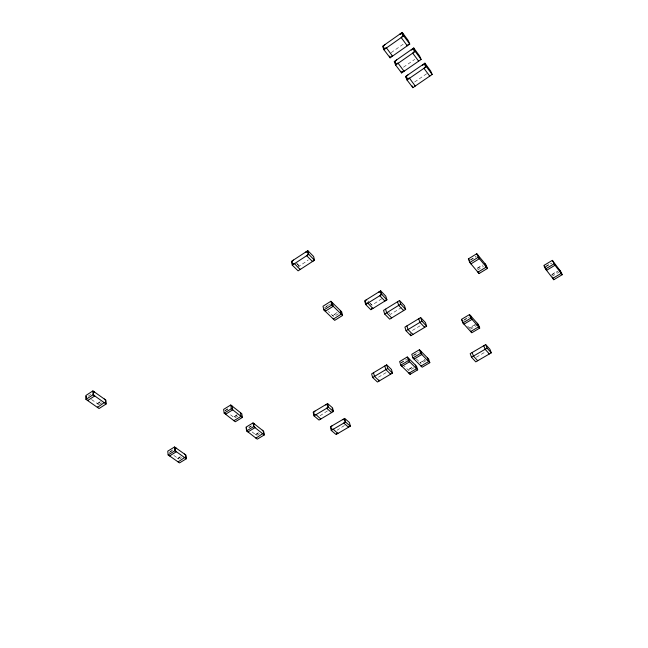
<?xml version="1.0" encoding="UTF-8"?>
<svg xmlns="http://www.w3.org/2000/svg" width="648" height="648" viewBox="0 0 648 648"><rect width="100%" height="100%" fill="white"/><g stroke="black" fill="none" stroke-linecap="round" stroke-linejoin="round"><path stroke-width="0.49" stroke-dasharray="3.24 2.43" d="M391.165 52.642L404.206 43.497M403.453 67.222L414.76 59.381M414.631 81.996L426.643 73.759M88.258 396.179L91.4 394.122M297.837 267.219L308.278 259.961M100.375 401.533L97.249 403.558L98.48 404.838M97.265 403.988L100.4 401.954M99.257 404.328L101.606 402.813M325.92 306.577L330.666 303.58M324.437 307.986L330.772 303.993M337.146 312.433L332.529 315.803L337.252 312.838M338.483 313.729L333.761 316.678L328.374 311.486M369.959 303.288L371.895 305.265L382.919 297.934M225.002 410.484L229.756 407.552M225.067 410.897L229.821 407.965M470.375 259.791L476.256 256.163M470.529 260.188L475.575 257.078M401.63 307.476L390.55 314.288L390.671 314.693M170.035 451.64L173.437 449.55M169.225 452.579L173.478 449.963M237.257 414.558L233.385 417.385L237.33 414.971M477.325 268.094L482.339 265.024M477.479 268.491L482.501 265.421M237.84 416.113L234.689 418.041L229.538 414.023M477.641 269.973L483.481 266.401M180.241 456.613L177.746 458.573L178.799 459.319L181.643 457.61M177.746 458.573L180.29 457.026M248.905 427.267L251.246 425.841M248.97 427.68L251.319 426.254M420.082 325.798L411.666 330.893L411.796 331.29M258.422 432.556L255.385 434.832L256.365 435.61L260.512 433.115M255.385 434.832L259.273 432.5M545.77 266.288L550.832 263.258M545.956 266.676L551.861 263.137M464.268 319.618L469.047 316.759M463.612 320.493L469.193 317.156M400.829 362.694L405.907 359.664M412.938 355.477L418.057 352.423M400.95 363.099L406.879 359.567M413.918 355.363L419.037 352.318M386.095 372.632L378.302 377.282L379.21 380.514M551.966 274.371L556.988 271.374M551.302 275.262L558.009 271.269M552.072 276.259L558.843 272.217M327.434 410.905L320.055 415.749M474.887 324.68L469.346 327.977L466.673 325.013M469.492 328.374L475.826 324.608M470.318 329.289L477.446 325.061M412.031 367.1L407.948 369.992L412.995 367.003M425.08 359.834L419.993 362.856L424.95 359.438M414.023 367.74L408.977 370.729L404.328 366.144M426.092 360.596L421.006 363.609L419.864 362.459M344.38 425.509L337.09 430.24M476.401 357.17L485.514 351.848M173.826 455.431L179.107 459.149M91.546 399.549L98.861 404.692M252.121 431.941L256.624 435.448M296.679 263.266L299.271 265.818M296.776 263.679L299.368 266.231M416.405 358.968L419.175 361.754M367.902 300.915L369.838 302.883M370.486 303.539L371.782 304.86M388.67 312.36L389.926 313.64"/><path stroke-width="0.97" d="M402.238 32.4L382.571 46.267L383.924 49.734L390.096 57.826L409.747 44.08L408.297 40.63L402.238 32.4L403.672 35.834L409.747 44.08M383.924 49.734L403.672 35.834M390.558 57.016L391.773 56.157M407.122 45.425L408.353 44.558M413.716 47.984L394.227 61.576L395.612 65.059L401.622 72.949L421.103 59.47L419.62 56.012L413.716 47.984L415.182 51.435L421.103 59.47M395.612 65.059L415.182 51.435M402.076 72.139L403.89 70.883L404.044 71.272L397.888 62.978L396.066 64.249L394.988 61.536L396.649 59.883M405.591 76.496L424.902 63.18L430.661 70.997L432.159 74.471L412.865 87.683L407.001 79.996L405.591 76.496L406.766 78.035M407.001 79.996L426.392 66.647L424.902 63.18M92.907 390.906L85.828 395.531L85.99 399.395L99.063 408.54L106.118 403.988L105.899 400.14L92.907 390.906L93.093 394.762L106.118 403.988M307.824 250.671L291.389 261.411L292.248 265.121L298.112 270.848L314.547 260.188L313.608 256.495L307.824 250.671L308.748 254.364L314.547 260.188M85.99 399.395L93.093 394.762M292.248 265.121L308.748 254.364M313.924 260.115L312.482 261.525L306.674 255.717L308.124 254.291L307.411 251.416L305.856 252.428L305.759 252.023M330.901 301.255L322.971 306.261L323.895 309.955L334.708 320.363L342.606 315.438L341.626 311.761L330.901 301.255L331.857 304.941L342.606 315.438M323.895 309.955L331.857 304.941M380.676 290.814L364.613 300.842L365.675 304.503L370.85 309.752L386.913 299.797L385.787 296.152L380.676 290.814L381.794 294.467L386.913 299.797M365.675 304.503L381.794 294.467M371.231 309.031L372.73 308.108L372.851 308.513L367.562 302.851L366.055 303.782L365.229 300.939L366.614 299.595M386.281 299.7L384.896 301.045L379.769 295.731L381.162 294.378L380.295 291.535L378.788 292.483L378.659 292.078M399.533 300.51L383.559 310.368L384.661 314.013L389.683 319.148L405.648 309.355L404.482 305.726L399.533 300.51L400.691 304.147L405.648 309.355M230.745 404.992L223.609 409.39L224.176 413.141L235.289 421.767L242.401 417.434L241.785 413.699L230.745 404.992L231.336 408.734L242.401 417.434M468.358 258.908L476.774 253.716L485.984 264.87L487.434 268.442L479.058 273.553L469.768 262.489L468.358 258.908L469.533 260.31M384.661 314.013L400.691 304.147M224.176 413.141L231.336 408.734M469.768 262.489L478.216 257.296L476.774 253.716M174.563 446.966L167.751 451.154L168.14 454.92L179.528 462.907L186.316 458.776L185.879 455.026L174.563 446.966L174.976 450.733L186.316 458.776M168.14 454.92L174.976 450.733M420.69 317.544L404.911 327.127L406.061 330.755L410.864 335.696L426.635 326.187L425.428 322.566L420.69 317.544L421.897 321.165L426.635 326.187M253.044 422.901L245.997 427.17L246.621 430.88L257.272 439.158L264.287 434.954L263.623 431.252L253.044 422.901L253.684 426.611L264.287 434.954M406.061 330.755L421.897 321.165M246.621 430.88L253.684 426.611M552.331 260.366L543.891 265.437L545.503 268.961L553.773 279.725L562.172 274.736L560.52 271.22L552.331 260.366L555.012 265.259L546.548 270.321L544.328 266.166L545.106 267.187L544.928 266.79M545.503 268.961L553.975 263.89L562.172 274.736M469.525 314.547L461.554 319.326L462.866 322.915L471.768 332.78L479.714 328.074L478.362 324.502L469.525 314.547L470.869 318.127L479.714 328.074M386.694 364.848L371.628 373.856L372.641 377.501L377.452 382.028L392.51 373.078L391.441 369.449L386.694 364.848L387.747 368.477L392.51 373.078M327.613 403.55L313.178 412.169L313.997 415.846L319.002 420.074L333.428 411.512L332.562 407.851L327.613 403.55L328.479 407.219L333.428 411.512M462.866 322.915L470.869 318.127M372.641 377.501L387.747 368.477M407.276 356.983L399.654 361.535L400.756 365.156L410.087 374.341L417.685 369.862L416.543 366.25L407.276 356.983L408.402 360.604L417.685 369.862M419.459 349.709L411.78 354.302L412.914 357.915L422.164 367.214L429.81 362.694L428.636 359.089L419.459 349.709L420.625 353.322L429.81 362.694M313.997 415.846L328.479 407.219M400.756 365.156L408.402 360.604M412.914 357.915L420.625 353.322M344.671 418.389L330.407 426.789L331.258 430.434L336.085 434.516L350.349 426.173L349.442 422.536L344.671 418.389L345.562 422.034L350.349 426.173M331.258 430.434L345.562 422.034M485.716 344.574L470.197 353.662L471.493 357.234L475.786 361.859L491.297 352.828L489.937 349.272L485.716 344.574L487.069 348.138L491.297 352.828M336.434 433.852L337.762 433.075L337.859 433.48L332.942 428.984L331.606 429.77L330.942 426.927L332.181 425.744M471.493 357.234L487.069 348.138M168.456 454.75L169.573 455.925L176.402 451.745L175.284 450.563L174.96 447.638L176.037 448.4L175.989 447.979M391.667 317.925L386.662 312.79L385.552 309.145M477.714 360.734L473.437 356.1L472.133 352.528M471.347 332.076L470.521 331.16L470.667 331.557L478.621 326.843L478.467 326.446L479.293 327.37L477.268 323.271M478.216 257.296L487.434 268.442M553.335 279.005L552.566 278L552.744 278.397L561.16 273.391L560.974 273.002L561.735 274.007L559.508 269.876M552.768 261.104L553.546 262.124L553.36 261.735M407.276 45.806L401.193 37.584L402.894 35.891L401.776 33.218L399.921 34.522L399.759 34.142M426.392 66.647L432.159 74.471M552.963 277.968L553.773 279.725M429.567 75.743L429.737 76.132L423.954 68.323L425.615 66.679L424.456 63.982L422.642 65.237L422.472 64.857M418.487 60.774L418.649 61.163L412.719 53.152L414.396 51.484L413.262 48.794L411.423 50.074L411.261 49.694M415.101 85.649L415.263 86.038L409.253 77.946L407.446 79.186L406.353 76.472L407.997 74.844M484.842 263.493L486.292 267.065L477.908 272.184L477.754 271.779M412.152 85.933L412.865 87.683M477.94 255.126L479.374 258.698L470.942 263.89L470.78 263.485M400.926 71.199L401.622 72.949M478.346 271.763L479.058 273.553M392.388 55.728L392.542 56.117L386.232 47.62L384.386 48.916L383.333 46.219L385.017 44.542M389.416 56.093L390.096 57.826M489.2 353.565L489.345 353.962L485.109 349.28L483.764 345.716M470.642 315.803L470.788 316.2L469.954 315.26L471.987 319.383L463.992 324.154L461.975 320.031M424.521 326.973L424.659 327.378L419.904 322.364L418.713 318.751M427.502 357.931L428.676 361.535L421.014 366.063L420.884 365.658M420.617 350.892L421.783 354.505L414.08 359.089L413.951 358.684M412.695 334.109L412.825 334.514L408.029 329.565L406.879 325.936M403.51 310.181L403.639 310.586L398.682 305.386L397.524 301.749M410.289 333.882L410.864 335.696M415.392 365.099L416.534 368.712L408.937 373.208L408.807 372.803M408.451 358.15L409.577 361.77L401.93 366.314L401.809 365.918M409.536 372.535L410.087 374.341M390.501 373.799L390.623 374.204L385.852 369.611L384.799 365.974M379.21 380.514L379.323 380.919L374.52 376.383L373.499 372.738M340.297 310.457L341.277 314.142L333.372 319.075L333.266 318.662M332.254 302.584L333.21 306.269L325.264 311.267L325.158 310.854M348.454 426.821L348.559 427.226L343.772 423.087L345.019 421.889L344.323 419.054L342.978 419.847L342.881 419.442M300.056 269.106L300.154 269.519L294.2 263.372L292.669 264.376L291.989 261.492L293.431 260.075M332.205 408.532L332.886 411.375M331.525 412.177L331.622 412.59L326.657 408.297L327.929 407.082L327.256 404.231L325.895 405.041L325.806 404.636M320.703 418.6L320.801 419.005L315.706 414.364L314.353 415.166L313.721 412.314L314.977 411.099M262.31 430.215L263.363 431.398L263.882 434.281L262.902 433.504L255.952 438.129L255.879 437.716M254.372 423.954L254.445 424.367L253.449 423.573L253.943 426.465L255.02 427.664L247.965 431.924L246.888 430.734L246.402 427.842M240.416 412.622L241.032 416.356L233.912 420.698L233.847 420.285M232.138 406.085L232.729 409.828L225.577 414.226L225.512 413.813M184.478 454.029L185.579 455.196L185.919 458.112L184.866 457.367L178.119 461.911L178.07 461.498M104.288 398.998L105.519 400.278L105.697 403.267L104.482 402.416L97.443 407.406L97.419 406.976M94.543 392.072L94.568 392.502L93.336 391.627L93.482 394.624L94.738 395.928L87.642 400.545L87.618 400.116M86.257 396.252L86.387 399.257"/></g></svg>
